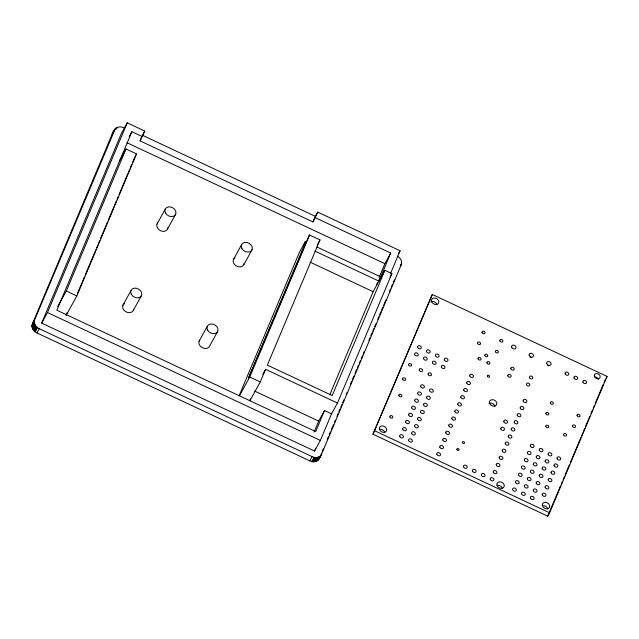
<?xml version="1.0" encoding="UTF-8"?>
<svg xmlns="http://www.w3.org/2000/svg" width="639" height="639" viewBox="0 0 639 639"><rect width="100%" height="100%" fill="white"/><g stroke="black" fill="none" stroke-linecap="round" stroke-linejoin="round"><path stroke-width="0.96" d="M321.521 453.059C321.153 458.922 315.434 464.042 309.843 460.879L36.974 332.951C33.731 331.481 30.92 327.703 32.317 324.053L112.073 134.35C113.063 128.902 118.702 124.972 123.774 127.8M397.218 256.071C400.222 257.581 402.602 261.239 401.292 264.618L321.537 454.321C319.971 457.859 315.259 458.203 312.167 456.645L39.306 328.718C36.064 327.256 33.252 323.47 34.65 319.819L115.252 128.782M329.7 394.974L373.12 291.688L384.87 270.321L391.883 273.612L337.472 403.033L331.537 413.824L320.339 440.463L314.524 451.038L41.663 323.11L121.418 133.407L127.233 122.832L144.765 131.051L140.085 140.892L312.998 221.957L317.687 212.116L400.094 250.752L390.541 273.492M41.663 323.11L47.478 312.535L127.233 122.832M142.409 136.658L131.89 131.722L56.847 310.211L315.682 431.565L324.524 410.534L331.537 413.824M57.702 306.68L66.312 291.009L126.035 148.975L136.554 153.903L76.832 295.945L66.025 315.602M66.248 314.564L67.015 312.727M140.085 140.892L142.441 135.284L315.362 216.349L317.687 212.116M77.447 293.509L84.38 277.03M85.147 275.201L95.93 249.561M96.697 247.724L97.855 244.985M98.622 243.147L99.78 240.4M100.547 238.571L107.472 222.092M108.247 220.255L116.33 201.029M117.097 199.2L118.255 196.453M119.022 194.623L127.88 173.56M128.647 171.731L129.805 168.984M130.572 167.154L131.73 164.407M132.497 162.57L134.805 157.082M239.17 395.621L299.491 252.133L305.306 241.558L303.541 245.767L305.865 241.534L248.507 377.968L309.476 234.976L319.995 239.905L267.35 365.125L332.224 395.541L384.87 270.321M312.998 221.957L315.362 216.349M239.417 395.821L249.753 377.018L309.476 234.976M249.665 400.613L250.424 398.808M249.937 400.749L260.273 381.946L265.576 369.326L337.472 403.033M314.1 432.084L318.709 421.109L324.524 410.534M379.127 277.406L384.91 263.651L390.725 253.076L315.331 217.723M390.725 253.076L380.708 276.911L316.976 247.029M314.524 451.038L315.682 448.29M322.296 451.222L323.454 448.474M327.304 439.312L328.462 436.565M329.229 434.728L330.387 431.98M331.154 430.143L333.47 424.647M334.62 421.9L335.395 420.063M336.937 416.396L338.095 413.649M338.862 411.82L340.02 409.072M340.787 407.235L341.945 404.487M342.712 402.65L343.87 399.902M346.186 394.407L346.953 392.57M350.42 384.327L351.578 381.579M352.345 379.742L353.886 376.075M355.044 373.328L356.586 369.661M357.353 367.824L358.511 365.077M359.286 363.248L360.436 360.5M361.211 358.663L362.361 355.915M363.136 354.078L364.294 351.33M368.919 340.331L370.069 337.584M370.844 335.755L371.994 333.007M372.769 331.17L373.927 328.422M374.694 326.585L375.852 323.837M377.777 319.26L378.935 316.505M379.702 314.676L380.86 311.928M381.627 310.091L382.785 307.343M383.56 305.514L385.868 300.01M389.335 291.767L390.493 289.012M391.26 287.183L392.418 284.435M393.185 282.598L394.343 279.85M372.984 434.24L432.291 294.459L607.05 376.395L549.604 512.79L547.743 516.168L372.984 434.24L432.291 294.459M547.743 516.168L548.901 513.429M549.668 511.591L560.467 485.967M561.234 484.13L562.392 481.391M563.167 479.554L564.325 476.814M565.092 474.977L569.333 464.912M570.491 462.165L580.899 437.451M581.674 435.614L582.824 432.875M583.599 431.037L584.757 428.298M585.524 426.461L589.765 416.396M590.923 413.649L592.465 409.99M593.24 408.153L594.398 405.414M595.165 403.576L603.264 384.358M604.031 382.529L605.189 379.782M113.982 131.61L115.835 128.223M116.354 129.078L117.288 127.385M129.206 136.61L131.89 131.722M119.205 161.387L126.035 148.975M32.317 324.053L34.65 319.819M31.95 325.618L34.274 321.385M31.95 326.449L34.282 322.216M32.086 327.296L34.41 323.062M32.333 328.142L34.658 323.917M32.709 328.981L35.033 324.748M33.196 329.788L35.52 325.555M33.787 330.555L36.111 326.321M34.474 331.266L36.798 327.032M142.904 134.438L144.765 131.051M35.241 331.905L37.565 327.679M36.974 332.951L39.306 328.718M135.244 156.283L136.554 153.903M157.042 224.049L165.181 209.233M122.864 305.338L131.003 290.529M167.562 228.978L175.701 214.169M133.383 310.274L141.523 295.466M233.395 259.578L241.534 244.769M199.096 341.154L207.236 326.345M243.914 264.506L252.062 249.697M217.755 331.282L209.616 346.09A5.815 4.553 28.8 0 1 201.916 347.472A5.815 4.553 28.8 0 1 199.735 340.156M317.256 244.889L319.995 239.905M262.765 374.454L265.576 369.326M376.683 284.227L377.577 282.606M378.472 280.976L380.261 277.717M398.305 254.01L400.094 250.752M390.054 276.935L391.883 273.612M400.27 265.6L401.667 263.06M400.365 266.311L401.292 264.618M309.843 460.879L312.167 456.645M311.736 461.534L314.061 457.3M312.703 461.709L315.027 457.476M313.661 461.765L315.993 457.54M314.596 461.717L316.92 457.484M315.49 461.558L317.815 457.324M316.329 461.286L318.653 457.061M317.096 460.919L319.42 456.685M317.775 460.455L320.099 456.222M318.366 459.896L321.537 454.321M606.123 378.088L607.05 376.395M112.073 134.35L113.51 132.457M126.977 142.729L384.91 263.651M314.963 251.119L378.935 281.112M310.051 262.118L373.12 291.688M374.845 430.854L549.604 512.79M66.312 291.009L76.832 295.945M249.753 377.018L260.273 381.946M254.737 391.116L318.709 421.109M47.478 312.535L320.339 440.463M133.663 309.1A5.815 4.553 28.8 0 1 125.683 311.656A5.815 4.553 28.8 0 1 124.453 303.573M167.841 227.803A5.815 4.553 28.8 0 1 160.533 230.719A5.815 4.553 28.8 0 1 157.681 223.043M244.194 263.332A5.815 4.553 28.8 0 1 236.214 265.888A5.815 4.553 28.8 0 1 234.984 257.805M530.194 356.961A2.316 1.813 28.8 0 1 531.145 357.68M380.429 429.28A3.882 3.035 28.8 0 1 384.79 432.555M543.43 505.705A3.882 3.035 28.8 0 1 547.791 508.971M430.846 301.824A3.882 3.035 28.8 0 1 436.916 304.675M594.797 376.914A3.099 2.428 28.8 0 1 598.288 379.526M488.851 403.473A3.882 3.035 28.8 0 1 494.921 406.316M497.989 485.233A3.882 3.035 28.8 0 1 502.35 488.508M547.727 365.188A2.316 1.813 28.8 0 1 548.677 365.899M131.299 294.228A5.815 4.553 28.8 0 0 140.892 296.472A5.815 4.553 28.8 0 0 136.61 288.301A5.815 4.553 28.8 0 0 131.299 294.228M165.477 212.931A5.815 4.553 28.8 0 0 175.07 215.175A5.815 4.553 28.8 0 0 170.789 207.004A5.815 4.553 28.8 0 0 165.477 212.931M207.531 330.043A5.815 4.553 28.8 0 0 217.124 332.288A5.815 4.553 28.8 0 0 212.843 324.117A5.815 4.553 28.8 0 0 207.531 330.043M241.83 248.459A5.815 4.553 28.8 0 0 251.423 250.704A5.815 4.553 28.8 0 0 247.141 242.532A5.815 4.553 28.8 0 0 241.83 248.459M379.398 429.128A3.882 3.035 28.8 0 0 385.469 431.972A3.882 3.035 28.8 0 0 384.199 426.341A3.882 3.035 28.8 0 0 379.398 429.128M551.082 472.676A1.973 1.542 28.8 0 0 554.165 474.122A1.973 1.542 28.8 0 0 553.518 471.262A1.973 1.542 28.8 0 0 551.082 472.676M533.317 490.576A1.973 1.542 28.8 0 0 536.401 492.022A1.973 1.542 28.8 0 0 535.762 489.162A1.973 1.542 28.8 0 0 533.317 490.576M542.399 505.545A3.882 3.035 28.8 0 0 548.478 508.396A3.882 3.035 28.8 0 0 547.208 502.765A3.882 3.035 28.8 0 0 542.399 505.545M539.252 450.096A1.973 1.542 28.8 0 0 542.335 451.541A1.973 1.542 28.8 0 0 541.688 448.682A1.973 1.542 28.8 0 0 539.252 450.096M454.792 411.46A1.941 1.518 28.8 0 0 457.828 412.882A1.941 1.518 28.8 0 0 457.197 410.07A1.941 1.518 28.8 0 0 454.792 411.46M398.864 395.517A1.574 1.23 28.8 0 0 401.332 396.675A1.574 1.23 28.8 0 0 400.813 394.391A1.574 1.23 28.8 0 0 398.864 395.517M529.188 355.244A2.316 1.813 28.8 0 0 532.806 356.937A2.316 1.813 28.8 0 0 532.055 353.583A2.316 1.813 28.8 0 0 529.188 355.244M408.688 414.911A1.973 1.542 28.8 0 0 411.78 416.364A1.973 1.542 28.8 0 0 411.133 413.497A1.973 1.542 28.8 0 0 408.688 414.911M572.584 426.205A1.574 1.23 28.8 0 0 575.052 427.355A1.574 1.23 28.8 0 0 574.541 425.071A1.574 1.23 28.8 0 0 572.584 426.205M521.52 493.763A1.973 1.542 28.8 0 0 524.603 495.209A1.973 1.542 28.8 0 0 523.956 492.349A1.973 1.542 28.8 0 0 521.52 493.763M574.022 377.841A1.941 1.518 28.8 0 0 577.057 379.262A1.941 1.518 28.8 0 0 576.426 376.451A1.941 1.518 28.8 0 0 574.022 377.841M411.684 407.794A1.973 1.542 28.8 0 0 414.775 409.24A1.973 1.542 28.8 0 0 414.128 406.38A1.973 1.542 28.8 0 0 411.684 407.794M431.525 301.241A3.882 3.035 28.8 0 0 437.595 304.092A3.882 3.035 28.8 0 0 436.333 298.461A3.882 3.035 28.8 0 0 431.525 301.241M524.411 486.399A1.973 1.542 28.8 0 0 527.494 487.845A1.973 1.542 28.8 0 0 526.848 484.985A1.973 1.542 28.8 0 0 524.411 486.399M548.158 454.273A1.973 1.542 28.8 0 0 551.241 455.719A1.973 1.542 28.8 0 0 550.594 452.859A1.973 1.542 28.8 0 0 548.158 454.273M399.71 436.277A1.973 1.542 28.8 0 0 402.794 437.723A1.973 1.542 28.8 0 0 402.155 434.863A1.973 1.542 28.8 0 0 399.71 436.277M417.674 393.552A1.973 1.542 28.8 0 0 420.758 394.998A1.973 1.542 28.8 0 0 420.119 392.138A1.973 1.542 28.8 0 0 417.674 393.552M542.176 468.499A1.973 1.542 28.8 0 0 545.259 469.945A1.973 1.542 28.8 0 0 544.612 467.085A1.973 1.542 28.8 0 0 542.176 468.499M441.341 366.922A1.941 1.518 28.8 0 0 444.377 368.352A1.941 1.518 28.8 0 0 443.746 365.532A1.941 1.518 28.8 0 0 441.341 366.922M496.958 485.081A3.882 3.035 28.8 0 0 503.029 487.924A3.882 3.035 28.8 0 0 501.759 482.293A3.882 3.035 28.8 0 0 496.958 485.081M530.338 445.918A1.973 1.542 28.8 0 0 533.429 447.364A1.973 1.542 28.8 0 0 532.782 444.504A1.973 1.542 28.8 0 0 530.338 445.918M512.606 489.586A1.973 1.542 28.8 0 0 515.697 491.032A1.973 1.542 28.8 0 0 515.05 488.172A1.973 1.542 28.8 0 0 512.606 489.586M414.679 400.669A1.973 1.542 28.8 0 0 417.762 402.115A1.973 1.542 28.8 0 0 417.123 399.255A1.973 1.542 28.8 0 0 414.679 400.669M426.517 351.45A1.941 1.518 28.8 0 0 429.56 352.872A1.941 1.518 28.8 0 0 428.921 350.06A1.941 1.518 28.8 0 0 426.517 351.45M557.064 458.451A1.973 1.542 28.8 0 0 560.147 459.896A1.973 1.542 28.8 0 0 559.5 457.037A1.973 1.542 28.8 0 0 557.064 458.451M563.638 434.8A1.574 1.23 28.8 0 0 566.106 435.95A1.574 1.23 28.8 0 0 565.595 433.665A1.574 1.23 28.8 0 0 563.638 434.8M545.826 426.445A1.574 1.23 28.8 0 0 548.294 427.603A1.574 1.23 28.8 0 0 547.775 425.318A1.574 1.23 28.8 0 0 545.826 426.445M451.797 418.577A1.941 1.518 28.8 0 0 454.84 420.007A1.941 1.518 28.8 0 0 454.201 417.187A1.941 1.518 28.8 0 0 451.797 418.577M432.435 362.752A1.941 1.518 28.8 0 0 435.471 364.174A1.941 1.518 28.8 0 0 434.832 361.354A1.941 1.518 28.8 0 0 432.435 362.752M444.337 359.805A1.941 1.518 28.8 0 0 447.372 361.227A1.941 1.518 28.8 0 0 446.733 358.415A1.941 1.518 28.8 0 0 444.337 359.805M463.778 390.094A1.941 1.518 28.8 0 0 466.813 391.515A1.941 1.518 28.8 0 0 466.182 388.704A1.941 1.518 28.8 0 0 463.778 390.094M515.505 482.221A1.973 1.542 28.8 0 0 518.588 483.667A1.973 1.542 28.8 0 0 517.941 480.808A1.973 1.542 28.8 0 0 515.505 482.221M477.589 343.303A1.574 1.23 28.8 0 0 480.057 344.453A1.574 1.23 28.8 0 0 479.538 342.169A1.574 1.23 28.8 0 0 477.589 343.303M518.413 474.801A1.973 1.542 28.8 0 0 521.496 476.247A1.973 1.542 28.8 0 0 520.849 473.387A1.973 1.542 28.8 0 0 518.413 474.801M411.612 433.33A1.973 1.542 28.8 0 0 414.695 434.784A1.973 1.542 28.8 0 0 414.056 431.916A1.973 1.542 28.8 0 0 411.612 433.33M548.182 480.065A1.973 1.542 28.8 0 0 551.273 481.51A1.973 1.542 28.8 0 0 550.626 478.651A1.973 1.542 28.8 0 0 548.182 480.065M539.276 475.887A1.973 1.542 28.8 0 0 542.359 477.341A1.973 1.542 28.8 0 0 541.72 474.481A1.973 1.542 28.8 0 0 539.276 475.887M402.706 429.16A1.973 1.542 28.8 0 0 405.789 430.606A1.973 1.542 28.8 0 0 405.142 427.747A1.973 1.542 28.8 0 0 402.706 429.16M414.607 426.213A1.973 1.542 28.8 0 0 417.69 427.659A1.973 1.542 28.8 0 0 417.043 424.799A1.973 1.542 28.8 0 0 414.607 426.213M530.37 471.718A1.973 1.542 28.8 0 0 533.453 473.164A1.973 1.542 28.8 0 0 532.814 470.304A1.973 1.542 28.8 0 0 530.37 471.718M405.701 422.036A1.973 1.542 28.8 0 0 408.784 423.481A1.973 1.542 28.8 0 0 408.137 420.622A1.973 1.542 28.8 0 0 405.701 422.036M521.464 467.54A1.973 1.542 28.8 0 0 524.547 468.986A1.973 1.542 28.8 0 0 523.9 466.127A1.973 1.542 28.8 0 0 521.464 467.54M436.828 454.185A1.941 1.518 28.8 0 0 439.864 455.615A1.941 1.518 28.8 0 0 439.233 452.795A1.941 1.518 28.8 0 0 436.828 454.185M420.59 411.971A1.973 1.542 28.8 0 0 423.681 413.417A1.973 1.542 28.8 0 0 423.034 410.558A1.973 1.542 28.8 0 0 420.59 411.971M429.576 390.605A1.973 1.542 28.8 0 0 432.659 392.05A1.973 1.542 28.8 0 0 432.02 389.191A1.973 1.542 28.8 0 0 429.576 390.605M533.269 464.329A1.973 1.542 28.8 0 0 536.353 465.775A1.973 1.542 28.8 0 0 535.706 462.916A1.973 1.542 28.8 0 0 533.269 464.329M524.355 460.152A1.973 1.542 28.8 0 0 527.447 461.598A1.973 1.542 28.8 0 0 526.8 458.738A1.973 1.542 28.8 0 0 524.355 460.152M554.085 465.527A1.973 1.542 28.8 0 0 557.168 466.973A1.973 1.542 28.8 0 0 556.529 464.114A1.973 1.542 28.8 0 0 554.085 465.527M536.273 457.173A1.973 1.542 28.8 0 0 539.356 458.626A1.973 1.542 28.8 0 0 538.709 455.767A1.973 1.542 28.8 0 0 536.273 457.173M457.788 404.335A1.941 1.518 28.8 0 0 460.823 405.765A1.941 1.518 28.8 0 0 460.192 402.945A1.941 1.518 28.8 0 0 457.788 404.335M402.642 379.087A1.574 1.23 28.8 0 0 405.11 380.245A1.574 1.23 28.8 0 0 404.599 377.953A1.574 1.23 28.8 0 0 402.642 379.087M408.633 364.845A1.574 1.23 28.8 0 0 411.101 365.995A1.574 1.23 28.8 0 0 410.581 363.711A1.574 1.23 28.8 0 0 408.633 364.845M482.054 332.456A1.574 1.23 28.8 0 0 484.514 333.606A1.574 1.23 28.8 0 0 484.003 331.322A1.574 1.23 28.8 0 0 482.054 332.456M490.273 479.242A1.941 1.518 28.8 0 0 493.308 480.672A1.941 1.518 28.8 0 0 492.677 477.852A1.941 1.518 28.8 0 0 490.273 479.242M499.866 340.803A1.574 1.23 28.8 0 0 502.334 341.961A1.574 1.23 28.8 0 0 501.815 339.676A1.574 1.23 28.8 0 0 499.866 340.803M439.824 447.068A1.941 1.518 28.8 0 0 442.859 448.49A1.941 1.518 28.8 0 0 442.228 445.679A1.941 1.518 28.8 0 0 439.824 447.068M423.529 358.575A1.941 1.518 28.8 0 0 426.564 359.997A1.941 1.518 28.8 0 0 425.925 357.185A1.941 1.518 28.8 0 0 423.529 358.575M417.61 347.273A1.941 1.518 28.8 0 0 420.646 348.702A1.941 1.518 28.8 0 0 420.015 345.883A1.941 1.518 28.8 0 0 417.61 347.273M414.615 354.397A1.941 1.518 28.8 0 0 417.658 355.819A1.941 1.518 28.8 0 0 417.019 353.008A1.941 1.518 28.8 0 0 414.615 354.397M426.58 397.722A1.973 1.542 28.8 0 0 429.664 399.175A1.973 1.542 28.8 0 0 429.025 396.316A1.973 1.542 28.8 0 0 426.58 397.722M408.617 440.455A1.973 1.542 28.8 0 0 411.7 441.9A1.973 1.542 28.8 0 0 411.061 439.041A1.973 1.542 28.8 0 0 408.617 440.455M469.761 375.852A1.941 1.518 28.8 0 0 472.804 377.274A1.941 1.518 28.8 0 0 472.165 374.462A1.941 1.518 28.8 0 0 469.761 375.852M460.783 397.218A1.941 1.518 28.8 0 0 463.818 398.64A1.941 1.518 28.8 0 0 463.187 395.829A1.941 1.518 28.8 0 0 460.783 397.218M466.774 382.969A1.941 1.518 28.8 0 0 469.809 384.398A1.941 1.518 28.8 0 0 469.17 381.579A1.941 1.518 28.8 0 0 466.774 382.969M448.81 425.702A1.941 1.518 28.8 0 0 451.845 427.124A1.941 1.518 28.8 0 0 451.206 424.312A1.941 1.518 28.8 0 0 448.81 425.702M486.966 362.904A1.574 1.23 28.8 0 0 489.434 364.054A1.574 1.23 28.8 0 0 488.915 361.77A1.574 1.23 28.8 0 0 486.966 362.904M510.841 368.663A1.773 1.39 28.8 0 0 513.62 369.965A1.773 1.39 28.8 0 0 513.037 367.385A1.773 1.39 28.8 0 0 510.841 368.663M478.06 358.727A1.574 1.23 28.8 0 0 480.528 359.885A1.574 1.23 28.8 0 0 480.009 357.592A1.574 1.23 28.8 0 0 478.06 358.727M428.162 374.262A1.773 1.39 28.8 0 0 430.942 375.564A1.773 1.39 28.8 0 0 430.359 372.992A1.773 1.39 28.8 0 0 428.162 374.262M435.431 355.627A1.941 1.518 28.8 0 0 438.466 357.049A1.941 1.518 28.8 0 0 437.827 354.238A1.941 1.518 28.8 0 0 435.431 355.627M423.585 404.846A1.973 1.542 28.8 0 0 426.676 406.292A1.973 1.542 28.8 0 0 426.029 403.433A1.973 1.542 28.8 0 0 423.585 404.846M420.67 386.427A1.973 1.542 28.8 0 0 423.753 387.873A1.973 1.542 28.8 0 0 423.106 385.013A1.973 1.542 28.8 0 0 420.67 386.427M577.081 415.518A1.574 1.23 28.8 0 0 579.541 416.676A1.574 1.23 28.8 0 0 579.03 414.391A1.574 1.23 28.8 0 0 577.081 415.518M545.866 413.673A1.574 1.23 28.8 0 0 548.334 414.831A1.574 1.23 28.8 0 0 547.815 412.546A1.574 1.23 28.8 0 0 545.866 413.673M542.223 494.754A1.973 1.542 28.8 0 0 545.307 496.199A1.973 1.542 28.8 0 0 544.668 493.34A1.973 1.542 28.8 0 0 542.223 494.754M550.355 402.993A1.574 1.23 28.8 0 0 552.823 404.144A1.574 1.23 28.8 0 0 552.304 401.859A1.574 1.23 28.8 0 0 550.355 402.993M417.602 419.088A1.973 1.542 28.8 0 0 420.686 420.534A1.973 1.542 28.8 0 0 420.039 417.674A1.973 1.542 28.8 0 0 417.602 419.088M493.268 472.125A1.941 1.518 28.8 0 0 496.303 473.547A1.941 1.518 28.8 0 0 495.672 470.735A1.941 1.518 28.8 0 0 493.268 472.125M496.263 465A1.941 1.518 28.8 0 0 499.299 466.422A1.941 1.518 28.8 0 0 498.668 463.61A1.941 1.518 28.8 0 0 496.263 465M499.259 457.883A1.941 1.518 28.8 0 0 502.294 459.305A1.941 1.518 28.8 0 0 501.655 456.486A1.941 1.518 28.8 0 0 499.259 457.883M484.761 355.468A1.574 1.23 28.8 0 0 487.222 356.626A1.574 1.23 28.8 0 0 486.71 354.341A1.574 1.23 28.8 0 0 484.761 355.468M502.246 450.759A1.941 1.518 28.8 0 0 505.289 452.18A1.941 1.518 28.8 0 0 504.65 449.369A1.941 1.518 28.8 0 0 502.246 450.759M505.241 443.634A1.941 1.518 28.8 0 0 508.285 445.064A1.941 1.518 28.8 0 0 507.646 442.244A1.941 1.518 28.8 0 0 505.241 443.634M523.205 400.909A1.941 1.518 28.8 0 0 526.248 402.33A1.941 1.518 28.8 0 0 525.609 399.519A1.941 1.518 28.8 0 0 523.205 400.909M481.367 475.065A1.941 1.518 28.8 0 0 484.402 476.494A1.941 1.518 28.8 0 0 483.771 473.675A1.941 1.518 28.8 0 0 481.367 475.065M472.461 470.895A1.941 1.518 28.8 0 0 475.496 472.317A1.941 1.518 28.8 0 0 474.865 469.505A1.941 1.518 28.8 0 0 472.461 470.895M463.555 466.718A1.941 1.518 28.8 0 0 466.59 468.139A1.941 1.518 28.8 0 0 465.951 465.328A1.941 1.518 28.8 0 0 463.555 466.718M500.824 428.777A1.941 1.518 28.8 0 0 503.867 430.199A1.941 1.518 28.8 0 0 503.228 427.387A1.941 1.518 28.8 0 0 500.824 428.777M445.814 432.827A1.941 1.518 28.8 0 0 448.85 434.248A1.941 1.518 28.8 0 0 448.219 431.429A1.941 1.518 28.8 0 0 445.814 432.827M442.819 439.944A1.941 1.518 28.8 0 0 445.854 441.365A1.941 1.518 28.8 0 0 445.223 438.554A1.941 1.518 28.8 0 0 442.819 439.944M503.82 421.66A1.941 1.518 28.8 0 0 506.863 423.082A1.941 1.518 28.8 0 0 506.224 420.262A1.941 1.518 28.8 0 0 503.82 421.66M419.256 370.093A1.773 1.39 28.8 0 0 422.028 371.387A1.773 1.39 28.8 0 0 421.452 368.815A1.773 1.39 28.8 0 0 419.256 370.093M545.131 487.325A1.973 1.542 28.8 0 0 548.214 488.771A1.973 1.542 28.8 0 0 547.575 485.912A1.973 1.542 28.8 0 0 545.131 487.325M536.225 483.156A1.973 1.542 28.8 0 0 539.308 484.602A1.973 1.542 28.8 0 0 538.661 481.742A1.973 1.542 28.8 0 0 536.225 483.156M527.319 478.978A1.973 1.542 28.8 0 0 530.402 480.424A1.973 1.542 28.8 0 0 529.755 477.565A1.973 1.542 28.8 0 0 527.319 478.978M545.179 461.35A1.973 1.542 28.8 0 0 548.262 462.796A1.973 1.542 28.8 0 0 547.623 459.936A1.973 1.542 28.8 0 0 545.179 461.35M527.367 453.003A1.973 1.542 28.8 0 0 530.45 454.449A1.973 1.542 28.8 0 0 529.803 451.589A1.973 1.542 28.8 0 0 527.367 453.003M517.223 415.15A1.941 1.518 28.8 0 0 520.258 416.572A1.941 1.518 28.8 0 0 519.619 413.76A1.941 1.518 28.8 0 0 517.223 415.15M520.218 408.025A1.941 1.518 28.8 0 0 523.253 409.455A1.941 1.518 28.8 0 0 522.614 406.636A1.941 1.518 28.8 0 0 520.218 408.025M565.116 373.663A1.941 1.518 28.8 0 0 568.151 375.085A1.941 1.518 28.8 0 0 567.52 372.273A1.941 1.518 28.8 0 0 565.116 373.663M511.647 347.017A2.316 1.813 28.8 0 0 515.274 348.718A2.316 1.813 28.8 0 0 514.515 345.356A2.316 1.813 28.8 0 0 511.647 347.017M530.426 497.941A1.973 1.542 28.8 0 0 533.509 499.386A1.973 1.542 28.8 0 0 532.862 496.527A1.973 1.542 28.8 0 0 530.426 497.941M507.853 375.78A1.773 1.39 28.8 0 0 510.625 377.082A1.773 1.39 28.8 0 0 510.05 374.51A1.773 1.39 28.8 0 0 507.853 375.78M389.878 416.884A1.574 1.23 28.8 0 0 392.346 418.042A1.574 1.23 28.8 0 0 391.835 415.757A1.574 1.23 28.8 0 0 389.878 416.884M526.464 384.59A1.773 1.39 28.8 0 0 529.236 385.892A1.773 1.39 28.8 0 0 528.661 383.32A1.773 1.39 28.8 0 0 526.464 384.59M487.413 376.187A1.166 0.911 28.8 0 0 489.234 377.042A1.166 0.911 28.8 0 0 488.851 375.357A1.166 0.911 28.8 0 0 487.413 376.187M489.53 402.889A3.882 3.035 28.8 0 0 495.6 405.741A3.882 3.035 28.8 0 0 494.338 400.11A3.882 3.035 28.8 0 0 489.53 402.889M594.35 376.107A3.099 2.428 28.8 0 0 599.206 378.384A3.099 2.428 28.8 0 0 598.192 373.887A3.099 2.428 28.8 0 0 594.35 376.107M511.232 429.392A1.941 1.518 28.8 0 0 514.267 430.814A1.941 1.518 28.8 0 0 513.636 428.002A1.941 1.518 28.8 0 0 511.232 429.392M456.909 449.489A1.166 0.911 28.8 0 0 458.73 450.343A1.166 0.911 28.8 0 0 458.347 448.658A1.166 0.911 28.8 0 0 456.909 449.489M462.34 442.555A1.166 0.911 28.8 0 0 464.162 443.41A1.166 0.911 28.8 0 0 463.786 441.725A1.166 0.911 28.8 0 0 462.34 442.555M546.72 363.463A2.316 1.813 28.8 0 0 550.347 365.165A2.316 1.813 28.8 0 0 549.588 361.802A2.316 1.813 28.8 0 0 546.72 363.463M529.459 377.473A1.773 1.39 28.8 0 0 532.231 378.775A1.773 1.39 28.8 0 0 531.656 376.195A1.773 1.39 28.8 0 0 529.459 377.473M582.928 382.018A1.941 1.518 28.8 0 0 585.963 383.44A1.941 1.518 28.8 0 0 585.332 380.628A1.941 1.518 28.8 0 0 582.928 382.018M495.401 351.65A1.574 1.23 28.8 0 0 497.869 352.808A1.574 1.23 28.8 0 0 497.35 350.523A1.574 1.23 28.8 0 0 495.401 351.65M514.227 422.275A1.941 1.518 28.8 0 0 517.263 423.697A1.941 1.518 28.8 0 0 516.631 420.877A1.941 1.518 28.8 0 0 514.227 422.275M508.237 436.517A1.941 1.518 28.8 0 0 511.272 437.939A1.941 1.518 28.8 0 0 510.641 435.127A1.941 1.518 28.8 0 0 508.237 436.517"/></g></svg>
